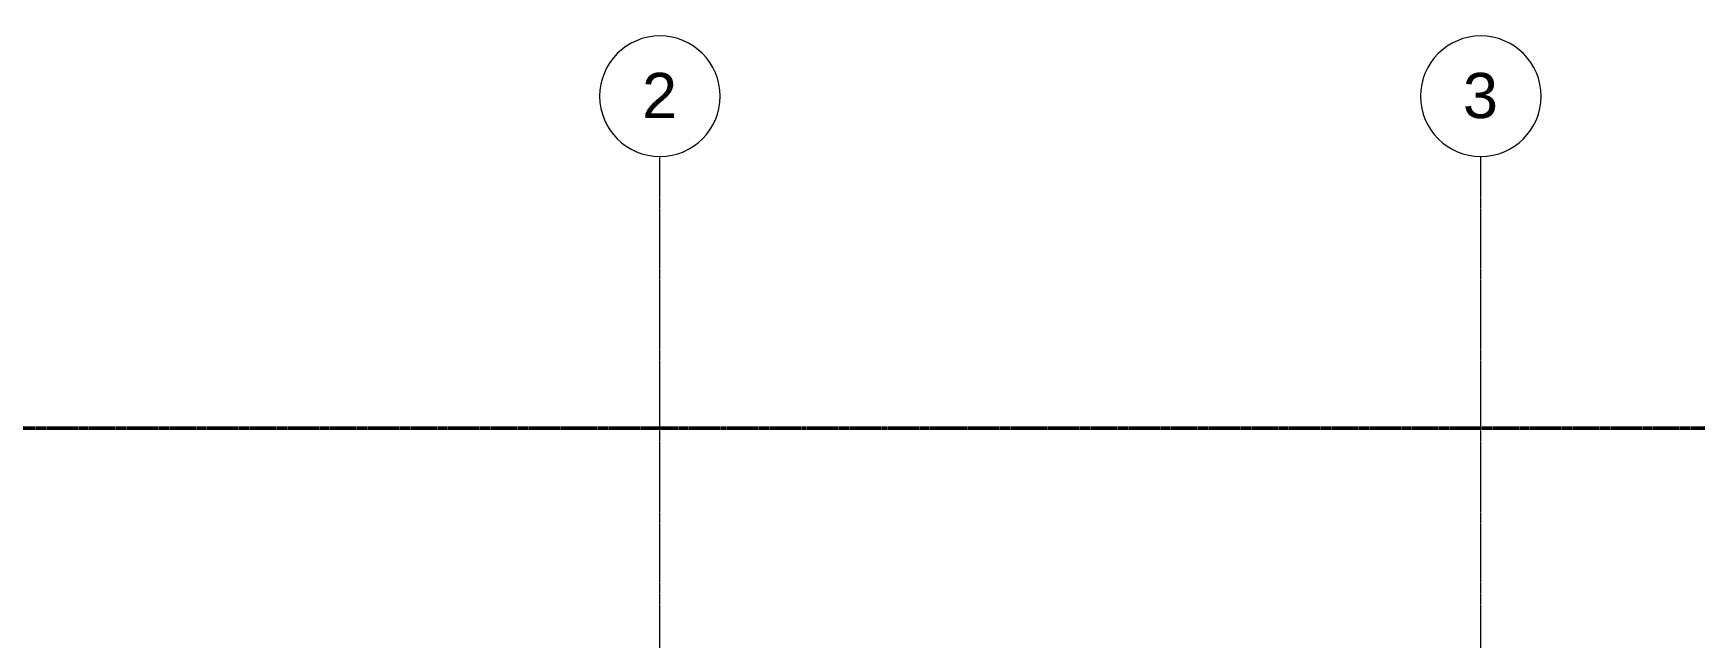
# Model space of a CAD drawing. Header units: inches. Extents: x -4218 to -1830, y 9767 to 12426.
# Drawn here: x -3404 to -2742, y 12185 to 12426 of the extents above; entities that cross this region are included whole.
import ezdxf

# ---------------------------------------------------------------- set-up
doc = ezdxf.new("R2010")
doc.units = ezdxf.units.IN
doc.header["$MEASUREMENT"] = 0
doc.linetypes.add('Double Dash 3_8_', pattern=[1, 0.375, -0.125, 0.125, -0.125, 0.125, -0.125])
doc.linetypes.add('Grid Line 1_2_', pattern=[0.875, 0.5, -0.125, 0.125, -0.125])
for name, color, linetype, lineweight in [('C-PROP-LINE', 91, 'Double Dash 3_8_', 50), ('S-GRID-1', 1, 'Grid Line 1_2_', 9), ('S-GRID-IDEN', 1, 'Continuous', 9)]:
    doc.layers.add(name, color=color, linetype=linetype, lineweight=lineweight)
doc.styles.add('Arial', font='arial.ttf', dxfattribs={"height": 18})

# ---------------------------------------------------------------- blocks, each defined once
blk = doc.blocks.new('Family - ___-1878357-BACKGROUND - RCP - 2ND FLOOR')
at = {"layer": 'C-PROP-LINE'}
blk.add_line((-3989.61, 12268.69), (-1926.87, 12268.69), dxfattribs=at)
blk = doc.blocks.new('Grid - Grid Head - Circle-50561-BACKGROUND - RCP - 2ND FLOOR')
at = {"layer": 'S-GRID-IDEN'}
for start, end in [(360, 180), (180, 360)]:
    blk.add_arc((0, 0), 0.25, start, end, dxfattribs=at)

msp = doc.modelspace()

# ---------------------------------------------------------------- linework, layer by layer
at = {"layer": 'S-GRID-1'}
for p, q in [((-3154.32, 9836.18), (-3154.32, 12376.81)), ((-2827.32, 9836.18), (-2827.32, 12376.81))]:
    msp.add_line(p, q, dxfattribs=at)

# ---------------------------------------------------------------- block references
at = {"layer": 'C-PROP-LINE'}
msp.add_blockref('Family - ___-1878357-BACKGROUND - RCP - 2ND FLOOR', (0, 0), dxfattribs=at)
at = {"layer": 'S-GRID-IDEN', "xscale": 95.99999999999994, "yscale": 95.99999999999994, "zscale": 95.99999999999994}
for p in [(-3154.32, 12400.81), (-2827.32, 12400.81)]:
    msp.add_blockref('Grid - Grid Head - Circle-50561-BACKGROUND - RCP - 2ND FLOOR', p, dxfattribs=at)

# ---------------------------------------------------------------- texts
at = {"layer": 'S-GRID-IDEN', "char_height": 18, "width": 16.968, "attachment_point": 1, "style": 'Arial'}
for s, insert in [('2', (-3161.45, 12410.1)), ('3', (-2834.45, 12410.1))]:
    msp.add_mtext(s, dxfattribs=dict(at, insert=insert))

doc.saveas('drawing.dxf')
